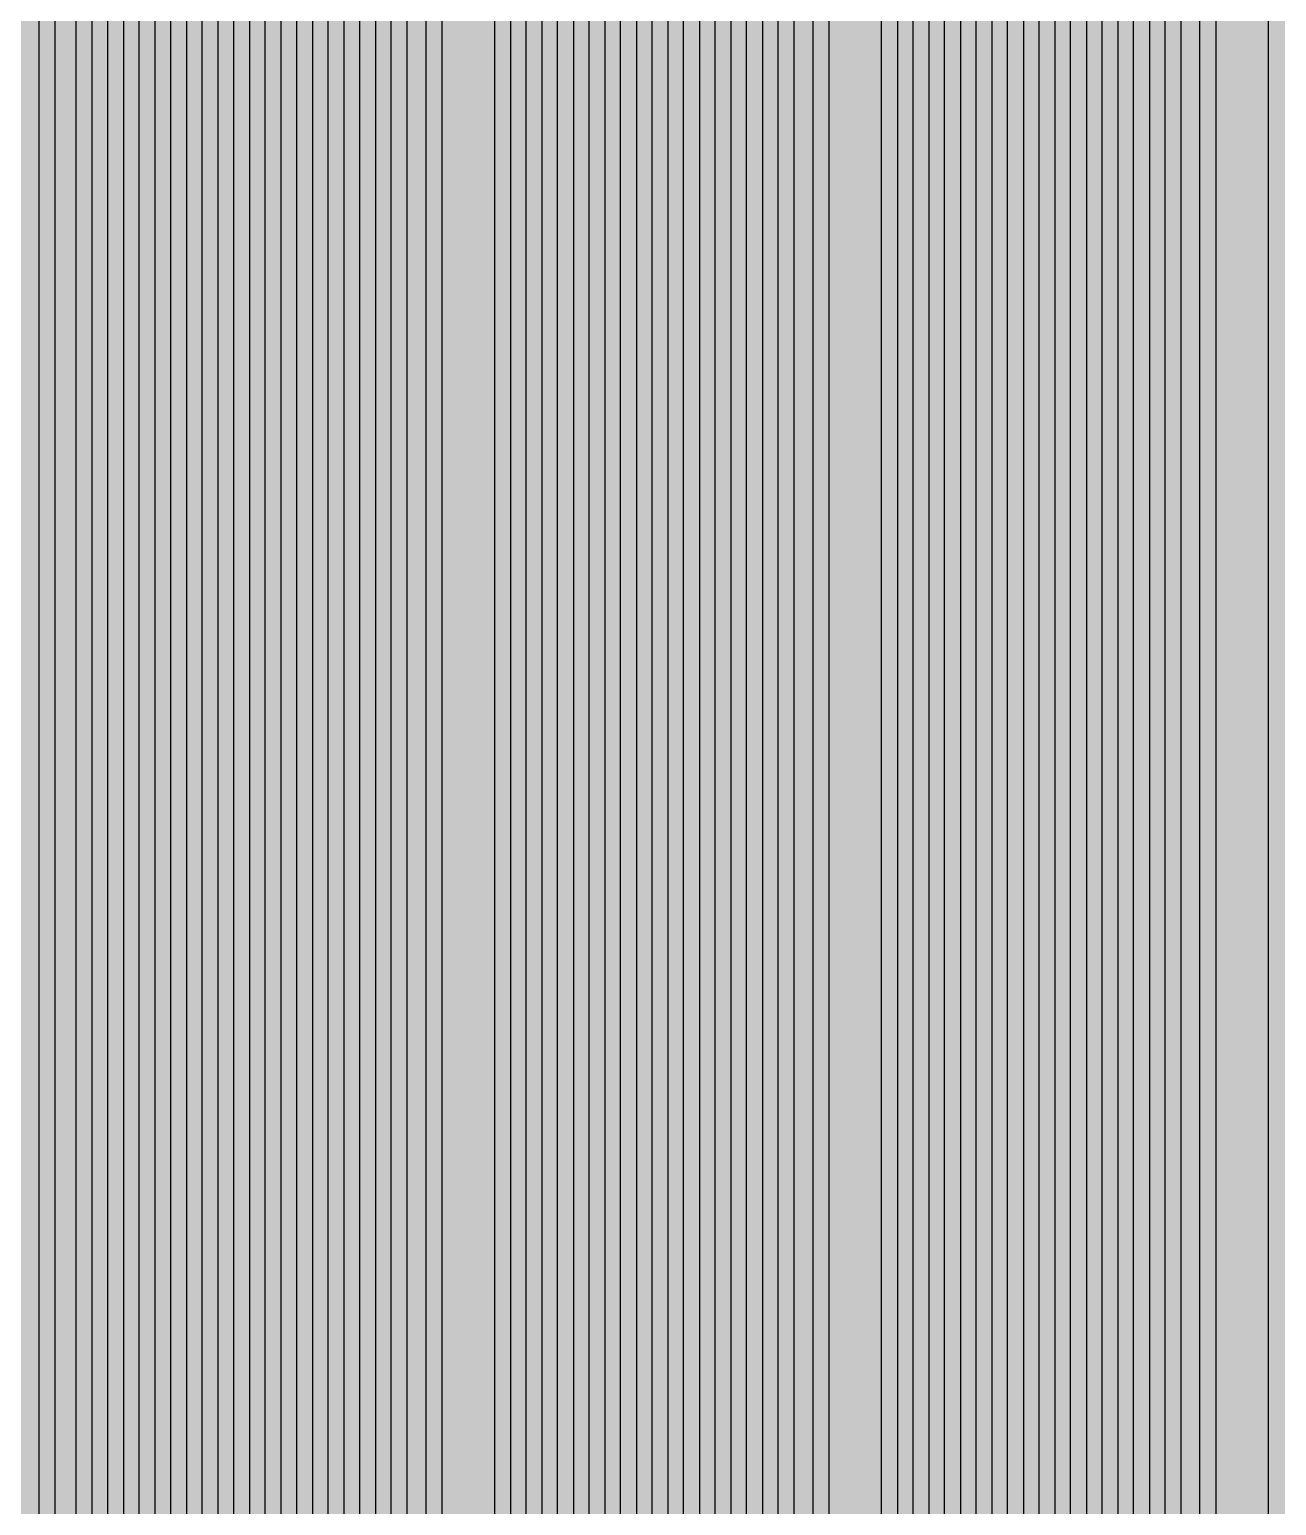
# Model space of a CAD drawing. Header units: metres. Extents: x -7240 to 10960, y -29667 to 1823.
# Drawn here: x 2970.4 to 3247.5, y -15233.6 to -14905.6 of the extents above; entities that cross this region are included whole.
import ezdxf

# ---------------------------------------------------------------- set-up
doc = ezdxf.new("R2010")
doc.units = ezdxf.units.M
doc.layers.add('Metal1', color=4, linetype='CONTINUOUS')
doc.layers.add('Polyimide', color=7, linetype='CONTINUOUS')

msp = doc.modelspace()

# ---------------------------------------------------------------- hatches: boundary and pattern name
at = {"layer": 'Polyimide'}
msp.add_hatch(color=7, dxfattribs=at).paths.add_polyline_path([(4088.45, -11806.89), (4098.72, -11851.21), (4115.58, -11893.47), (4138.63, -11932.7), (4167.35, -11967.99), (4201.08, -11998.53), (4239.03, -12023.62), (4280.35, -12042.68), (4349.18, -12073.73), (4413.2, -12113.76), (4471.26, -12162.04), (4522.3, -12217.69), (4565.39, -12279.7), (4599.74, -12346.94), (4624.73, -12418.19), (4639.91, -12492.16), (4645, -12567.5), (4639.91, -12642.84), (4624.73, -12716.8), (4599.74, -12788.06), (4565.39, -12855.3), (4522.3, -12917.31), (4471.26, -12972.96), (4413.2, -13021.24), (4349.18, -13061.27), (4280.35, -13092.32), (4239.03, -13111.38), (4201.08, -13136.47), (4167.35, -13167.01), (4138.63, -13202.3), (4115.58, -13241.52), (4098.72, -13283.78), (4088.45, -13328.11), (4085, -13373.48), (4085, -13567.5), (4099.45, -13861.55), (4142.64, -14152.77), (4214.18, -14438.35), (4313.36, -14715.55), (4439.24, -14981.69), (4590.59, -15234.21), (4765.97, -15470.68), (4963.68, -15688.82), (5181.82, -15886.53), (5418.29, -16061.91), (5670.81, -16213.26), (5936.95, -16339.14), (6214.15, -16438.32), (6499.73, -16509.85), (6790.95, -16553.05), (7085, -16567.5), (9960.38, -16567.5), (10038.79, -16571.35), (10116.45, -16582.87), (10192.6, -16601.95), (10266.52, -16628.4), (10337.49, -16661.96), (10404.83, -16702.32), (10467.89, -16749.09), (10526.06, -16801.81), (10578.78, -16859.98), (10625.55, -16923.04), (10665.91, -16990.38), (10699.48, -17061.35), (10725.93, -17135.27), (10745, -17211.43), (10756.52, -17289.08), (10760.38, -17367.5), (10760.38, -21957.3), (10721.61, -22012.91), (10685.97, -22070.59), (10653.58, -22130.14), (10624.53, -22191.39), (10598.92, -22254.16), (10576.82, -22318.25), (10558.3, -22383.46), (10543.41, -22449.6), (10532.21, -22516.46), (10524.72, -22583.84), (10520.97, -22651.53), (10520.97, -22719.32), (10524.72, -22787.01), (10532.21, -22854.38), (10543.41, -22921.24), (10558.3, -22987.38), (10576.82, -23052.6), (10598.92, -23116.68), (10624.53, -23179.45), (10653.58, -23240.71), (10685.97, -23300.26), (10721.61, -23357.93), (10760.38, -23413.54), (10760.38, -28667.5), (10756.52, -28745.91), (10745, -28823.57), (10725.93, -28899.73), (10699.48, -28973.65), (10665.91, -29044.62), (10625.55, -29111.96), (10578.78, -29175.01), (10526.06, -29233.19), (10467.89, -29285.91), (10404.83, -29332.68), (10337.49, -29373.04), (10266.52, -29406.6), (10192.6, -29433.05), (10116.45, -29452.13), (10038.79, -29463.65), (9960.38, -29467.5), (-6239.63, -29467.5), (-6318.04, -29463.65), (-6395.7, -29452.13), (-6471.85, -29433.05), (-6545.77, -29406.6), (-6616.74, -29373.04), (-6684.08, -29332.68), (-6747.14, -29285.91), (-6805.31, -29233.19), (-6858.03, -29175.01), (-6904.8, -29111.96), (-6945.16, -29044.62), (-6978.73, -28973.65), (-7005.18, -28899.73), (-7024.25, -28823.57), (-7035.77, -28745.91), (-7039.63, -28667.5), (-7039.63, -23426.32), (-6999.36, -23370.07), (-6962.33, -23311.63), (-6928.66, -23251.2), (-6898.45, -23188.96), (-6871.81, -23125.12), (-6848.81, -23059.88), (-6829.53, -22993.44), (-6814.04, -22926.02), (-6802.37, -22857.83), (-6794.57, -22789.09), (-6790.67, -22720.02), (-6790.67, -22650.84), (-6794.57, -22581.77), (-6802.37, -22513.03), (-6814.04, -22444.84), (-6829.53, -22377.42), (-6848.81, -22310.98), (-6871.81, -22245.74), (-6898.45, -22181.89), (-6928.66, -22119.66), (-6962.33, -22059.22), (-6999.36, -22000.79), (-7039.63, -21944.54), (-7039.63, -17367.5), (-7035.77, -17289.08), (-7024.25, -17211.43), (-7005.18, -17135.27), (-6978.73, -17061.35), (-6945.16, -16990.38), (-6904.8, -16923.04), (-6858.03, -16859.98), (-6805.31, -16801.81), (-6747.14, -16749.09), (-6684.08, -16702.32), (-6616.74, -16661.96), (-6545.77, -16628.4), (-6471.85, -16601.95), (-6395.7, -16582.87), (-6318.04, -16571.35), (-6239.63, -16567.5), (-3334, -16567.5), (-3039.95, -16553.05), (-2748.73, -16509.85), (-2463.15, -16438.32), (-2185.95, -16339.14), (-1919.81, -16213.26), (-1667.29, -16061.91), (-1430.82, -15886.53), (-1212.68, -15688.82), (-1014.97, -15470.68), (-839.59, -15234.21), (-688.24, -14981.69), (-562.36, -14715.55), (-463.18, -14438.35), (-391.64, -14152.77), (-348.45, -13861.55), (-334, -13567.5), (-334, -13373.48), (-337.45, -13328.11), (-347.72, -13283.78), (-364.58, -13241.52), (-387.63, -13202.3), (-416.35, -13167.01), (-450.08, -13136.47), (-488.03, -13111.38), (-529.35, -13092.32), (-529.35, -13092.32), (-598.18, -13061.27), (-662.2, -13021.24), (-720.26, -12972.96), (-771.3, -12917.31), (-814.39, -12855.3), (-848.74, -12788.06), (-873.73, -12716.8), (-888.91, -12642.84), (-894, -12567.5), (-888.91, -12492.16), (-873.73, -12418.19), (-848.74, -12346.94), (-814.39, -12279.7), (-771.3, -12217.69), (-720.26, -12162.04), (-662.2, -12113.76), (-598.18, -12073.73), (-529.35, -12042.68), (-488.03, -12023.62), (-450.08, -11998.53), (-416.35, -11967.99), (-387.63, -11932.7), (-364.58, -11893.47), (-347.72, -11851.21), (-337.45, -11806.89), (-334, -11761.52), (-334, -11074.31), (-337.45, -11028.94), (-347.72, -10984.62), (-364.58, -10942.36), (-387.63, -10903.13), (-416.35, -10867.84), (-450.08, -10837.3), (-488.03, -10812.21), (-529.35, -10793.16), (-529.35, -10793.16), (-598.18, -10762.1), (-662.2, -10722.07), (-720.26, -10673.8), (-771.3, -10618.15), (-814.39, -10556.13), (-848.74, -10488.89), (-873.73, -10417.64), (-888.91, -10343.67), (-894, -10268.33), (-888.91, -10192.99), (-873.73, -10119.03), (-848.74, -10047.77), (-814.39, -9980.53), (-771.3, -9918.52), (-720.26, -9862.87), (-662.2, -9814.59), (-598.18, -9774.56), (-529.35, -9743.51), (-488.03, -9724.45), (-450.08, -9699.36), (-416.35, -9668.82), (-387.63, -9633.53), (-364.58, -9594.31), (-347.72, -9552.05), (-337.45, -9507.72), (-334, -9462.35), (-334, -8775.14), (-337.45, -8729.78), (-347.72, -8685.45), (-364.58, -8643.19), (-387.63, -8603.96), (-416.35, -8568.68), (-450.08, -8538.14), (-488.03, -8513.05), (-529.35, -8493.99), (-529.35, -8493.99), (-598.18, -8462.94), (-662.2, -8422.91), (-720.26, -8374.63), (-771.3, -8318.98), (-814.39, -8256.97), (-848.74, -8189.73), (-873.73, -8118.47), (-888.91, -8044.5), (-894, -7969.17), (-888.91, -7893.83), (-873.73, -7819.86), (-848.74, -7748.61), (-814.39, -7681.36), (-771.3, -7619.35), (-720.26, -7563.7), (-662.2, -7515.42), (-598.18, -7475.4), (-529.35, -7444.34), (-529.35, -7444.34), (-488.03, -7425.28), (-450.08, -7400.2), (-416.35, -7369.66), (-387.63, -7334.37), (-364.58, -7295.14), (-347.72, -7252.88), (-337.45, -7208.56), (-334, -7163.19), (-334, -6475.98), (-337.45, -6430.61), (-347.72, -6386.29), (-364.58, -6344.02), (-387.63, -6304.8), (-416.35, -6269.51), (-450.08, -6238.97), (-488.03, -6213.88), (-529.35, -6194.82), (-529.35, -6194.82), (-598.18, -6163.77), (-662.2, -6123.74), (-720.26, -6075.46), (-771.3, -6019.81), (-814.39, -5957.8), (-848.74, -5890.56), (-873.73, -5819.31), (-888.91, -5745.34), (-894, -5670), (-888.91, -5594.66), (-873.73, -5520.69), (-848.74, -5449.44), (-814.39, -5382.2), (-771.3, -5320.19), (-720.26, -5264.54), (-662.2, -5216.26), (-598.18, -5176.23), (-529.35, -5145.18), (-529.35, -5145.18), (-488.03, -5126.12), (-450.08, -5101.03), (-416.35, -5070.49), (-387.63, -5035.2), (-364.58, -4995.98), (-347.72, -4953.71), (-337.45, -4909.39), (-334, -4864.02), (-334, 380), (-334, 1522.5), (-289, 1522.5), (-288.78, 1515.63), (-288.1, 1508.79), (-286.98, 1502.02), (-285.42, 1495.32), (-283.43, 1488.75), (-281.01, 1482.32), (-278.17, 1476.06), (-274.93, 1470), (-271.3, 1464.17), (-267.3, 1458.58), (-262.94, 1453.27), (-258.25, 1448.25), (-253.23, 1443.56), (-247.92, 1439.2), (-242.33, 1435.2), (-236.5, 1431.57), (-230.44, 1428.33), (-224.18, 1425.49), (-217.75, 1423.07), (-211.18, 1421.08), (-204.48, 1419.52), (-197.71, 1418.4), (-190.87, 1417.72), (-184, 1417.5), (-177.13, 1417.72), (-170.29, 1418.4), (-163.52, 1419.52), (-156.82, 1421.08), (-150.25, 1423.07), (-143.82, 1425.49), (-137.56, 1428.33), (-131.5, 1431.57), (-125.67, 1435.2), (-120.08, 1439.2), (-114.77, 1443.56), (-109.75, 1448.25), (-105.06, 1453.27), (-100.7, 1458.58), (-96.7, 1464.17), (-93.07, 1470), (-89.83, 1476.06), (-86.99, 1482.32), (-84.57, 1488.75), (-82.58, 1495.32), (-81.02, 1502.02), (-79.9, 1508.79), (-79.22, 1515.63), (-79, 1522.5), (1786, 1522.5), (3835, 1522.5), (3835.21, 1529.04), (3835.86, 1535.55), (3836.92, 1542.01), (3838.41, 1548.38), (3840.31, 1554.64), (3842.61, 1560.77), (3845.31, 1566.73), (3848.4, 1572.5), (3851.85, 1578.06), (3855.66, 1583.38), (3859.82, 1588.43), (3864.29, 1593.21), (3869.07, 1597.68), (3874.12, 1601.84), (3879.44, 1605.65), (3885, 1609.1), (3890.77, 1612.19), (3896.73, 1614.89), (3902.86, 1617.19), (3909.12, 1619.09), (3915.49, 1620.58), (3921.95, 1621.64), (3928.46, 1622.29), (3935, 1622.5), (3941.54, 1622.29), (3948.05, 1621.64), (3954.51, 1620.58), (3960.88, 1619.09), (3967.14, 1617.19), (3973.27, 1614.89), (3979.23, 1612.19), (3985, 1609.1), (3990.56, 1605.65), (3995.88, 1601.84), (4000.93, 1597.68), (4005.71, 1593.21), (4010.18, 1588.43), (4014.34, 1583.38), (4018.15, 1578.06), (4021.6, 1572.5), (4024.69, 1566.73), (4027.39, 1560.77), (4029.69, 1554.64), (4031.59, 1548.38), (4033.08, 1542.01), (4034.14, 1535.55), (4034.79, 1529.04), (4035, 1522.5), (4085, 1522.5), (4085, 380), (4085, 330), (4085, -4864.02), (4088.45, -4909.39), (4098.72, -4953.71), (4115.58, -4995.98), (4138.63, -5035.2), (4167.35, -5070.49), (4201.08, -5101.03), (4239.03, -5126.12), (4280.35, -5145.18), (4280.35, -5145.18), (4349.18, -5176.23), (4413.2, -5216.26), (4471.26, -5264.54), (4522.3, -5320.19), (4565.39, -5382.2), (4599.74, -5449.44), (4624.73, -5520.69), (4639.91, -5594.66), (4645, -5670), (4639.91, -5745.34), (4624.73, -5819.31), (4599.74, -5890.56), (4565.39, -5957.8), (4522.3, -6019.81), (4471.26, -6075.46), (4413.2, -6123.74), (4349.18, -6163.77), (4280.35, -6194.82), (4239.03, -6213.88), (4201.08, -6238.97), (4167.35, -6269.51), (4138.63, -6304.8), (4115.58, -6344.02), (4098.72, -6386.29), (4088.45, -6430.61), (4085, -6475.98), (4085, -11761.52), (4088.45, -11806.89)])

# ---------------------------------------------------------------- linework, layer by layer
at = {"layer": 'Metal1'}
for points in [[(2972.5, -15255.7), (2972.5, -15232.85), (2972.5, -15209.99), (2972.5, -15187.13), (2972.5, -15164.27), (2972.5, -15141.42), (2972.5, -15118.56), (2972.5, -15095.7), (2972.5, -15072.85), (2972.5, -15049.99), (2972.5, -15027.13), (2972.5, -15004.28), (2972.5, -14981.42), (2972.5, -14958.56), (2972.5, -14935.71), (2972.5, -14912.85), (2972.5, -14889.99)], [(2976, -14889.99), (2976, -14912.85), (2976, -14935.71), (2976, -14958.56), (2976, -14981.42), (2976, -15004.28), (2976, -15027.13), (2976, -15049.99), (2976, -15072.85), (2976, -15095.7), (2976, -15118.56), (2976, -15141.42), (2976, -15164.27), (2976, -15187.13), (2976, -15209.99), (2976, -15232.85), (2976, -15255.7)], [(2980.75, -15255.7), (2980.75, -15232.85), (2980.75, -15209.99), (2980.75, -15187.13), (2980.75, -15164.27), (2980.75, -15141.42), (2980.75, -15118.56), (2980.75, -15095.7), (2980.75, -15072.85), (2980.75, -15049.99), (2980.75, -15027.13), (2980.75, -15004.28), (2980.75, -14981.42), (2980.75, -14958.56), (2980.75, -14935.71), (2980.75, -14912.85), (2980.75, -14889.99)], [(2984.25, -14889.99), (2984.25, -14912.85), (2984.25, -14935.71), (2984.25, -14958.56), (2984.25, -14981.42), (2984.25, -15004.28), (2984.25, -15027.13), (2984.25, -15049.99), (2984.25, -15072.85), (2984.25, -15095.7), (2984.25, -15118.56), (2984.25, -15141.42), (2984.25, -15164.27), (2984.25, -15187.13), (2984.25, -15209.99), (2984.25, -15232.85), (2984.25, -15255.7)], [(2987.75, -15255.7), (2987.75, -15232.85), (2987.75, -15209.99), (2987.75, -15187.13), (2987.75, -15164.27), (2987.75, -15141.42), (2987.75, -15118.56), (2987.75, -15095.7), (2987.75, -15072.85), (2987.75, -15049.99), (2987.75, -15027.13), (2987.75, -15004.28), (2987.75, -14981.42), (2987.75, -14958.56), (2987.75, -14935.71), (2987.75, -14912.85), (2987.75, -14889.99)], [(2991.25, -14889.99), (2991.25, -14912.85), (2991.25, -14935.71), (2991.25, -14958.56), (2991.25, -14981.42), (2991.25, -15004.28), (2991.25, -15027.13), (2991.25, -15049.99), (2991.25, -15072.85), (2991.25, -15095.7), (2991.25, -15118.56), (2991.25, -15141.42), (2991.25, -15164.27), (2991.25, -15187.13), (2991.25, -15209.99), (2991.25, -15232.85), (2991.25, -15255.7)], [(2994.75, -15255.7), (2994.75, -15232.85), (2994.75, -15209.99), (2994.75, -15187.13), (2994.75, -15164.27), (2994.75, -15141.42), (2994.75, -15118.56), (2994.75, -15095.7), (2994.75, -15072.85), (2994.75, -15049.99), (2994.75, -15027.13), (2994.75, -15004.28), (2994.75, -14981.42), (2994.75, -14958.56), (2994.75, -14935.71), (2994.75, -14912.85), (2994.75, -14889.99)], [(2998.25, -14889.99), (2998.25, -14912.85), (2998.25, -14935.71), (2998.25, -14958.56), (2998.25, -14981.42), (2998.25, -15004.28), (2998.25, -15027.13), (2998.25, -15049.99), (2998.25, -15072.85), (2998.25, -15095.7), (2998.25, -15118.56), (2998.25, -15141.42), (2998.25, -15164.27), (2998.25, -15187.13), (2998.25, -15209.99), (2998.25, -15232.85), (2998.25, -15255.7)], [(3001.75, -15255.7), (3001.75, -15232.85), (3001.75, -15209.99), (3001.75, -15187.13), (3001.75, -15164.27), (3001.75, -15141.42), (3001.75, -15118.56), (3001.75, -15095.7), (3001.75, -15072.85), (3001.75, -15049.99), (3001.75, -15027.13), (3001.75, -15004.28), (3001.75, -14981.42), (3001.75, -14958.56), (3001.75, -14935.71), (3001.75, -14912.85), (3001.75, -14889.99)], [(3005.25, -14889.99), (3005.25, -14912.85), (3005.25, -14935.71), (3005.25, -14958.56), (3005.25, -14981.42), (3005.25, -15004.28), (3005.25, -15027.13), (3005.25, -15049.99), (3005.25, -15072.85), (3005.25, -15095.7), (3005.25, -15118.56), (3005.25, -15141.42), (3005.25, -15164.27), (3005.25, -15187.13), (3005.25, -15209.99), (3005.25, -15232.85), (3005.25, -15255.7)], [(3008.75, -15255.7), (3008.75, -15232.85), (3008.75, -15209.99), (3008.75, -15187.13), (3008.75, -15164.27), (3008.75, -15141.42), (3008.75, -15118.56), (3008.75, -15095.7), (3008.75, -15072.85), (3008.75, -15049.99), (3008.75, -15027.13), (3008.75, -15004.28), (3008.75, -14981.42), (3008.75, -14958.56), (3008.75, -14935.71), (3008.75, -14912.85), (3008.75, -14889.99)], [(3012.25, -14889.99), (3012.25, -14912.85), (3012.25, -14935.71), (3012.25, -14958.56), (3012.25, -14981.42), (3012.25, -15004.28), (3012.25, -15027.13), (3012.25, -15049.99), (3012.25, -15072.85), (3012.25, -15095.7), (3012.25, -15118.56), (3012.25, -15141.42), (3012.25, -15164.27), (3012.25, -15187.13), (3012.25, -15209.99), (3012.25, -15232.85), (3012.25, -15255.7)], [(3015.75, -15255.7), (3015.75, -15232.85), (3015.75, -15209.99), (3015.75, -15187.13), (3015.75, -15164.27), (3015.75, -15141.42), (3015.75, -15118.56), (3015.75, -15095.7), (3015.75, -15072.85), (3015.75, -15049.99), (3015.75, -15027.13), (3015.75, -15004.28), (3015.75, -14981.42), (3015.75, -14958.56), (3015.75, -14935.71), (3015.75, -14912.85), (3015.75, -14889.99)], [(3019.25, -14889.99), (3019.25, -14912.85), (3019.25, -14935.71), (3019.25, -14958.56), (3019.25, -14981.42), (3019.25, -15004.28), (3019.25, -15027.13), (3019.25, -15049.99), (3019.25, -15072.85), (3019.25, -15095.7), (3019.25, -15118.56), (3019.25, -15141.42), (3019.25, -15164.27), (3019.25, -15187.13), (3019.25, -15209.99), (3019.25, -15232.85), (3019.25, -15255.7)], [(3022.75, -15255.7), (3022.75, -15232.85), (3022.75, -15209.99), (3022.75, -15187.13), (3022.75, -15164.27), (3022.75, -15141.42), (3022.75, -15118.56), (3022.75, -15095.7), (3022.75, -15072.85), (3022.75, -15049.99), (3022.75, -15027.13), (3022.75, -15004.28), (3022.75, -14981.42), (3022.75, -14958.56), (3022.75, -14935.71), (3022.75, -14912.85), (3022.75, -14889.99)], [(3026.25, -14889.99), (3026.25, -14912.85), (3026.25, -14935.71), (3026.25, -14958.56), (3026.25, -14981.42), (3026.25, -15004.28), (3026.25, -15027.13), (3026.25, -15049.99), (3026.25, -15072.85), (3026.25, -15095.7), (3026.25, -15118.56), (3026.25, -15141.42), (3026.25, -15164.27), (3026.25, -15187.13), (3026.25, -15209.99), (3026.25, -15232.85), (3026.25, -15255.7)], [(3029.75, -15255.7), (3029.75, -15232.85), (3029.75, -15209.99), (3029.75, -15187.13), (3029.75, -15164.27), (3029.75, -15141.42), (3029.75, -15118.56), (3029.75, -15095.7), (3029.75, -15072.85), (3029.75, -15049.99), (3029.75, -15027.13), (3029.75, -15004.28), (3029.75, -14981.42), (3029.75, -14958.56), (3029.75, -14935.71), (3029.75, -14912.85), (3029.75, -14889.99)], [(3033.25, -14889.99), (3033.25, -14912.85), (3033.25, -14935.71), (3033.25, -14958.56), (3033.25, -14981.42), (3033.25, -15004.28), (3033.25, -15027.13), (3033.25, -15049.99), (3033.25, -15072.85), (3033.25, -15095.7), (3033.25, -15118.56), (3033.25, -15141.42), (3033.25, -15164.27), (3033.25, -15187.13), (3033.25, -15209.99), (3033.25, -15232.85), (3033.25, -15255.7)], [(3036.75, -15255.7), (3036.75, -15232.85), (3036.75, -15209.99), (3036.75, -15187.13), (3036.75, -15164.27), (3036.75, -15141.42), (3036.75, -15118.56), (3036.75, -15095.7), (3036.75, -15072.85), (3036.75, -15049.99), (3036.75, -15027.13), (3036.75, -15004.28), (3036.75, -14981.42), (3036.75, -14958.56), (3036.75, -14935.71), (3036.75, -14912.85), (3036.75, -14889.99)], [(3040.25, -14889.99), (3040.25, -14912.85), (3040.25, -14935.71), (3040.25, -14958.56), (3040.25, -14981.42), (3040.25, -15004.28), (3040.25, -15027.13), (3040.25, -15049.99), (3040.25, -15072.85), (3040.25, -15095.7), (3040.25, -15118.56), (3040.25, -15141.42), (3040.25, -15164.27), (3040.25, -15187.13), (3040.25, -15209.99), (3040.25, -15232.85), (3040.25, -15255.7)], [(3043.75, -15255.7), (3043.75, -15232.85), (3043.75, -15209.99), (3043.75, -15187.13), (3043.75, -15164.27), (3043.75, -15141.42), (3043.75, -15118.56), (3043.75, -15095.7), (3043.75, -15072.85), (3043.75, -15049.99), (3043.75, -15027.13), (3043.75, -15004.28), (3043.75, -14981.42), (3043.75, -14958.56), (3043.75, -14935.71), (3043.75, -14912.85), (3043.75, -14889.99)], [(3047.25, -14889.99), (3047.25, -14912.85), (3047.25, -14935.71), (3047.25, -14958.56), (3047.25, -14981.42), (3047.25, -15004.28), (3047.25, -15027.13), (3047.25, -15049.99), (3047.25, -15072.85), (3047.25, -15095.7), (3047.25, -15118.56), (3047.25, -15141.42), (3047.25, -15164.27), (3047.25, -15187.13), (3047.25, -15209.99), (3047.25, -15232.85), (3047.25, -15255.7)], [(3050.75, -15255.7), (3050.75, -15232.85), (3050.75, -15209.99), (3050.75, -15187.13), (3050.75, -15164.27), (3050.75, -15141.42), (3050.75, -15118.56), (3050.75, -15095.7), (3050.75, -15072.85), (3050.75, -15049.99), (3050.75, -15027.13), (3050.75, -15004.28), (3050.75, -14981.42), (3050.75, -14958.56), (3050.75, -14935.71), (3050.75, -14912.85), (3050.75, -14889.99)], [(3054.25, -14889.99), (3054.25, -14912.85), (3054.25, -14935.71), (3054.25, -14958.56), (3054.25, -14981.42), (3054.25, -15004.28), (3054.25, -15027.13), (3054.25, -15049.99), (3054.25, -15072.85), (3054.25, -15095.7), (3054.25, -15118.56), (3054.25, -15141.42), (3054.25, -15164.27), (3054.25, -15187.13), (3054.25, -15209.99), (3054.25, -15232.85), (3054.25, -15255.7)], [(3058.5, -15255.7), (3058.5, -15232.85), (3058.5, -15209.99), (3058.5, -15187.13), (3058.5, -15164.27), (3058.5, -15141.42), (3058.5, -15118.56), (3058.5, -15095.7), (3058.5, -15072.85), (3058.5, -15049.99), (3058.5, -15027.13), (3058.5, -15004.28), (3058.5, -14981.42), (3058.5, -14958.56), (3058.5, -14935.71), (3058.5, -14912.85), (3058.5, -14889.99)], [(3062, -14889.99), (3062, -14912.85), (3062, -14935.71), (3062, -14958.56), (3062, -14981.42), (3062, -15004.28), (3062, -15027.13), (3062, -15049.99), (3062, -15072.85), (3062, -15095.7), (3062, -15118.56), (3062, -15141.42), (3062, -15164.27), (3062, -15187.13), (3062, -15209.99), (3062, -15232.85), (3062, -15255.7)], [(3073.75, -15255.7), (3073.75, -15232.85), (3073.75, -15209.99), (3073.75, -15187.13), (3073.75, -15164.27), (3073.75, -15141.42), (3073.75, -15118.56), (3073.75, -15095.7), (3073.75, -15072.85), (3073.75, -15049.99), (3073.75, -15027.13), (3073.75, -15004.28), (3073.75, -14981.42), (3073.75, -14958.56), (3073.75, -14935.71), (3073.75, -14912.85), (3073.75, -14889.99)], [(3077.25, -14889.99), (3077.25, -14912.85), (3077.25, -14935.71), (3077.25, -14958.56), (3077.25, -14981.42), (3077.25, -15004.28), (3077.25, -15027.13), (3077.25, -15049.99), (3077.25, -15072.85), (3077.25, -15095.7), (3077.25, -15118.56), (3077.25, -15141.42), (3077.25, -15164.27), (3077.25, -15187.13), (3077.25, -15209.99), (3077.25, -15232.85), (3077.25, -15255.7)], [(3080.75, -15255.7), (3080.75, -15232.85), (3080.75, -15209.99), (3080.75, -15187.13), (3080.75, -15164.27), (3080.75, -15141.42), (3080.75, -15118.56), (3080.75, -15095.7), (3080.75, -15072.85), (3080.75, -15049.99), (3080.75, -15027.13), (3080.75, -15004.28), (3080.75, -14981.42), (3080.75, -14958.56), (3080.75, -14935.71), (3080.75, -14912.85), (3080.75, -14889.99)], [(3084.25, -14889.99), (3084.25, -14912.85), (3084.25, -14935.71), (3084.25, -14958.56), (3084.25, -14981.42), (3084.25, -15004.28), (3084.25, -15027.13), (3084.25, -15049.99), (3084.25, -15072.85), (3084.25, -15095.7), (3084.25, -15118.56), (3084.25, -15141.42), (3084.25, -15164.27), (3084.25, -15187.13), (3084.25, -15209.99), (3084.25, -15232.85), (3084.25, -15255.7)], [(3087.75, -15255.7), (3087.75, -15232.85), (3087.75, -15209.99), (3087.75, -15187.13), (3087.75, -15164.27), (3087.75, -15141.42), (3087.75, -15118.56), (3087.75, -15095.7), (3087.75, -15072.85), (3087.75, -15049.99), (3087.75, -15027.13), (3087.75, -15004.28), (3087.75, -14981.42), (3087.75, -14958.56), (3087.75, -14935.71), (3087.75, -14912.85), (3087.75, -14889.99)], [(3091.25, -14889.99), (3091.25, -14912.85), (3091.25, -14935.71), (3091.25, -14958.56), (3091.25, -14981.42), (3091.25, -15004.28), (3091.25, -15027.13), (3091.25, -15049.99), (3091.25, -15072.85), (3091.25, -15095.7), (3091.25, -15118.56), (3091.25, -15141.42), (3091.25, -15164.27), (3091.25, -15187.13), (3091.25, -15209.99), (3091.25, -15232.85), (3091.25, -15255.7)], [(3094.75, -15255.7), (3094.75, -15232.85), (3094.75, -15209.99), (3094.75, -15187.13), (3094.75, -15164.27), (3094.75, -15141.42), (3094.75, -15118.56), (3094.75, -15095.7), (3094.75, -15072.85), (3094.75, -15049.99), (3094.75, -15027.13), (3094.75, -15004.28), (3094.75, -14981.42), (3094.75, -14958.56), (3094.75, -14935.71), (3094.75, -14912.85), (3094.75, -14889.99)], [(3098.25, -14889.99), (3098.25, -14912.85), (3098.25, -14935.71), (3098.25, -14958.56), (3098.25, -14981.42), (3098.25, -15004.28), (3098.25, -15027.13), (3098.25, -15049.99), (3098.25, -15072.85), (3098.25, -15095.7), (3098.25, -15118.56), (3098.25, -15141.42), (3098.25, -15164.27), (3098.25, -15187.13), (3098.25, -15209.99), (3098.25, -15232.85), (3098.25, -15255.7)], [(3101.75, -15255.7), (3101.75, -15232.85), (3101.75, -15209.99), (3101.75, -15187.13), (3101.75, -15164.27), (3101.75, -15141.42), (3101.75, -15118.56), (3101.75, -15095.7), (3101.75, -15072.85), (3101.75, -15049.99), (3101.75, -15027.13), (3101.75, -15004.28), (3101.75, -14981.42), (3101.75, -14958.56), (3101.75, -14935.71), (3101.75, -14912.85), (3101.75, -14889.99)], [(3105.25, -14889.99), (3105.25, -14912.85), (3105.25, -14935.71), (3105.25, -14958.56), (3105.25, -14981.42), (3105.25, -15004.28), (3105.25, -15027.13), (3105.25, -15049.99), (3105.25, -15072.85), (3105.25, -15095.7), (3105.25, -15118.56), (3105.25, -15141.42), (3105.25, -15164.27), (3105.25, -15187.13), (3105.25, -15209.99), (3105.25, -15232.85), (3105.25, -15255.7)], [(3108.75, -15255.7), (3108.75, -15232.85), (3108.75, -15209.99), (3108.75, -15187.13), (3108.75, -15164.27), (3108.75, -15141.42), (3108.75, -15118.56), (3108.75, -15095.7), (3108.75, -15072.85), (3108.75, -15049.99), (3108.75, -15027.13), (3108.75, -15004.28), (3108.75, -14981.42), (3108.75, -14958.56), (3108.75, -14935.71), (3108.75, -14912.85), (3108.75, -14889.99)], [(3112.25, -14889.99), (3112.25, -14912.85), (3112.25, -14935.71), (3112.25, -14958.56), (3112.25, -14981.42), (3112.25, -15004.28), (3112.25, -15027.13), (3112.25, -15049.99), (3112.25, -15072.85), (3112.25, -15095.7), (3112.25, -15118.56), (3112.25, -15141.42), (3112.25, -15164.27), (3112.25, -15187.13), (3112.25, -15209.99), (3112.25, -15232.85), (3112.25, -15255.7)], [(3115.75, -15255.7), (3115.75, -15232.85), (3115.75, -15209.99), (3115.75, -15187.13), (3115.75, -15164.27), (3115.75, -15141.42), (3115.75, -15118.56), (3115.75, -15095.7), (3115.75, -15072.85), (3115.75, -15049.99), (3115.75, -15027.13), (3115.75, -15004.28), (3115.75, -14981.42), (3115.75, -14958.56), (3115.75, -14935.71), (3115.75, -14912.85), (3115.75, -14889.99)], [(3119.25, -14889.99), (3119.25, -14912.85), (3119.25, -14935.71), (3119.25, -14958.56), (3119.25, -14981.42), (3119.25, -15004.28), (3119.25, -15027.13), (3119.25, -15049.99), (3119.25, -15072.85), (3119.25, -15095.7), (3119.25, -15118.56), (3119.25, -15141.42), (3119.25, -15164.27), (3119.25, -15187.13), (3119.25, -15209.99), (3119.25, -15232.85), (3119.25, -15255.7)], [(3122.75, -15255.7), (3122.75, -15232.85), (3122.75, -15209.99), (3122.75, -15187.13), (3122.75, -15164.27), (3122.75, -15141.42), (3122.75, -15118.56), (3122.75, -15095.7), (3122.75, -15072.85), (3122.75, -15049.99), (3122.75, -15027.13), (3122.75, -15004.28), (3122.75, -14981.42), (3122.75, -14958.56), (3122.75, -14935.71), (3122.75, -14912.85), (3122.75, -14889.99)], [(3126.25, -14889.99), (3126.25, -14912.85), (3126.25, -14935.71), (3126.25, -14958.56), (3126.25, -14981.42), (3126.25, -15004.28), (3126.25, -15027.13), (3126.25, -15049.99), (3126.25, -15072.85), (3126.25, -15095.7), (3126.25, -15118.56), (3126.25, -15141.42), (3126.25, -15164.27), (3126.25, -15187.13), (3126.25, -15209.99), (3126.25, -15232.85), (3126.25, -15255.7)], [(3129.75, -15255.7), (3129.75, -15232.85), (3129.75, -15209.99), (3129.75, -15187.13), (3129.75, -15164.27), (3129.75, -15141.42), (3129.75, -15118.56), (3129.75, -15095.7), (3129.75, -15072.85), (3129.75, -15049.99), (3129.75, -15027.13), (3129.75, -15004.28), (3129.75, -14981.42), (3129.75, -14958.56), (3129.75, -14935.71), (3129.75, -14912.85), (3129.75, -14889.99)], [(3133.25, -14889.99), (3133.25, -14912.85), (3133.25, -14935.71), (3133.25, -14958.56), (3133.25, -14981.42), (3133.25, -15004.28), (3133.25, -15027.13), (3133.25, -15049.99), (3133.25, -15072.85), (3133.25, -15095.7), (3133.25, -15118.56), (3133.25, -15141.42), (3133.25, -15164.27), (3133.25, -15187.13), (3133.25, -15209.99), (3133.25, -15232.85), (3133.25, -15255.7)], [(3136.75, -15255.7), (3136.75, -15232.85), (3136.75, -15209.99), (3136.75, -15187.13), (3136.75, -15164.27), (3136.75, -15141.42), (3136.75, -15118.56), (3136.75, -15095.7), (3136.75, -15072.85), (3136.75, -15049.99), (3136.75, -15027.13), (3136.75, -15004.28), (3136.75, -14981.42), (3136.75, -14958.56), (3136.75, -14935.71), (3136.75, -14912.85), (3136.75, -14889.99)], [(3140.25, -14889.99), (3140.25, -14912.85), (3140.25, -14935.71), (3140.25, -14958.56), (3140.25, -14981.42), (3140.25, -15004.28), (3140.25, -15027.13), (3140.25, -15049.99), (3140.25, -15072.85), (3140.25, -15095.7), (3140.25, -15118.56), (3140.25, -15141.42), (3140.25, -15164.27), (3140.25, -15187.13), (3140.25, -15209.99), (3140.25, -15232.85), (3140.25, -15255.7)], [(3144.5, -15255.7), (3144.5, -15232.85), (3144.5, -15209.99), (3144.5, -15187.13), (3144.5, -15164.27), (3144.5, -15141.42), (3144.5, -15118.56), (3144.5, -15095.7), (3144.5, -15072.85), (3144.5, -15049.99), (3144.5, -15027.13), (3144.5, -15004.28), (3144.5, -14981.42), (3144.5, -14958.56), (3144.5, -14935.71), (3144.5, -14912.85), (3144.5, -14889.99)], [(3148, -14889.99), (3148, -14912.85), (3148, -14935.71), (3148, -14958.56), (3148, -14981.42), (3148, -15004.28), (3148, -15027.13), (3148, -15049.99), (3148, -15072.85), (3148, -15095.7), (3148, -15118.56), (3148, -15141.42), (3148, -15164.27), (3148, -15187.13), (3148, -15209.99), (3148, -15232.85), (3148, -15255.7)], [(3159.75, -15255.7), (3159.75, -15232.85), (3159.75, -15209.99), (3159.75, -15187.13), (3159.75, -15164.27), (3159.75, -15141.42), (3159.75, -15118.56), (3159.75, -15095.7), (3159.75, -15072.85), (3159.75, -15049.99), (3159.75, -15027.13), (3159.75, -15004.28), (3159.75, -14981.42), (3159.75, -14958.56), (3159.75, -14935.71), (3159.75, -14912.85), (3159.75, -14889.99)], [(3163.25, -14889.99), (3163.25, -14912.85), (3163.25, -14935.71), (3163.25, -14958.56), (3163.25, -14981.42), (3163.25, -15004.28), (3163.25, -15027.13), (3163.25, -15049.99), (3163.25, -15072.85), (3163.25, -15095.7), (3163.25, -15118.56), (3163.25, -15141.42), (3163.25, -15164.27), (3163.25, -15187.13), (3163.25, -15209.99), (3163.25, -15232.85), (3163.25, -15255.7)], [(3166.75, -15255.7), (3166.75, -15232.85), (3166.75, -15209.99), (3166.75, -15187.13), (3166.75, -15164.27), (3166.75, -15141.42), (3166.75, -15118.56), (3166.75, -15095.7), (3166.75, -15072.85), (3166.75, -15049.99), (3166.75, -15027.13), (3166.75, -15004.28), (3166.75, -14981.42), (3166.75, -14958.56), (3166.75, -14935.71), (3166.75, -14912.85), (3166.75, -14889.99)], [(3170.25, -14889.99), (3170.25, -14912.85), (3170.25, -14935.71), (3170.25, -14958.56), (3170.25, -14981.42), (3170.25, -15004.28), (3170.25, -15027.13), (3170.25, -15049.99), (3170.25, -15072.85), (3170.25, -15095.7), (3170.25, -15118.56), (3170.25, -15141.42), (3170.25, -15164.27), (3170.25, -15187.13), (3170.25, -15209.99), (3170.25, -15232.85), (3170.25, -15255.7)], [(3173.75, -15255.7), (3173.75, -15232.85), (3173.75, -15209.99), (3173.75, -15187.13), (3173.75, -15164.27), (3173.75, -15141.42), (3173.75, -15118.56), (3173.75, -15095.7), (3173.75, -15072.85), (3173.75, -15049.99), (3173.75, -15027.13), (3173.75, -15004.28), (3173.75, -14981.42), (3173.75, -14958.56), (3173.75, -14935.71), (3173.75, -14912.85), (3173.75, -14889.99)], [(3177.25, -14889.99), (3177.25, -14912.85), (3177.25, -14935.71), (3177.25, -14958.56), (3177.25, -14981.42), (3177.25, -15004.28), (3177.25, -15027.13), (3177.25, -15049.99), (3177.25, -15072.85), (3177.25, -15095.7), (3177.25, -15118.56), (3177.25, -15141.42), (3177.25, -15164.27), (3177.25, -15187.13), (3177.25, -15209.99), (3177.25, -15232.85), (3177.25, -15255.7)], [(3180.75, -15255.7), (3180.75, -15232.85), (3180.75, -15209.99), (3180.75, -15187.13), (3180.75, -15164.27), (3180.75, -15141.42), (3180.75, -15118.56), (3180.75, -15095.7), (3180.75, -15072.85), (3180.75, -15049.99), (3180.75, -15027.13), (3180.75, -15004.28), (3180.75, -14981.42), (3180.75, -14958.56), (3180.75, -14935.71), (3180.75, -14912.85), (3180.75, -14889.99)], [(3184.25, -14889.99), (3184.25, -14912.85), (3184.25, -14935.71), (3184.25, -14958.56), (3184.25, -14981.42), (3184.25, -15004.28), (3184.25, -15027.13), (3184.25, -15049.99), (3184.25, -15072.85), (3184.25, -15095.7), (3184.25, -15118.56), (3184.25, -15141.42), (3184.25, -15164.27), (3184.25, -15187.13), (3184.25, -15209.99), (3184.25, -15232.85), (3184.25, -15255.7)], [(3187.75, -15255.7), (3187.75, -15232.85), (3187.75, -15209.99), (3187.75, -15187.13), (3187.75, -15164.27), (3187.75, -15141.42), (3187.75, -15118.56), (3187.75, -15095.7), (3187.75, -15072.85), (3187.75, -15049.99), (3187.75, -15027.13), (3187.75, -15004.28), (3187.75, -14981.42), (3187.75, -14958.56), (3187.75, -14935.71), (3187.75, -14912.85), (3187.75, -14889.99)], [(3191.25, -14889.99), (3191.25, -14912.85), (3191.25, -14935.71), (3191.25, -14958.56), (3191.25, -14981.42), (3191.25, -15004.28), (3191.25, -15027.13), (3191.25, -15049.99), (3191.25, -15072.85), (3191.25, -15095.7), (3191.25, -15118.56), (3191.25, -15141.42), (3191.25, -15164.27), (3191.25, -15187.13), (3191.25, -15209.99), (3191.25, -15232.85), (3191.25, -15255.7)], [(3194.75, -15255.7), (3194.75, -15232.85), (3194.75, -15209.99), (3194.75, -15187.13), (3194.75, -15164.27), (3194.75, -15141.42), (3194.75, -15118.56), (3194.75, -15095.7), (3194.75, -15072.85), (3194.75, -15049.99), (3194.75, -15027.13), (3194.75, -15004.28), (3194.75, -14981.42), (3194.75, -14958.56), (3194.75, -14935.71), (3194.75, -14912.85), (3194.75, -14889.99)], [(3198.25, -14889.99), (3198.25, -14912.85), (3198.25, -14935.71), (3198.25, -14958.56), (3198.25, -14981.42), (3198.25, -15004.28), (3198.25, -15027.13), (3198.25, -15049.99), (3198.25, -15072.85), (3198.25, -15095.7), (3198.25, -15118.56), (3198.25, -15141.42), (3198.25, -15164.27), (3198.25, -15187.13), (3198.25, -15209.99), (3198.25, -15232.85), (3198.25, -15255.7)], [(3201.75, -15255.7), (3201.75, -15232.85), (3201.75, -15209.99), (3201.75, -15187.13), (3201.75, -15164.27), (3201.75, -15141.42), (3201.75, -15118.56), (3201.75, -15095.7), (3201.75, -15072.85), (3201.75, -15049.99), (3201.75, -15027.13), (3201.75, -15004.28), (3201.75, -14981.42), (3201.75, -14958.56), (3201.75, -14935.71), (3201.75, -14912.85), (3201.75, -14889.99)], [(3205.25, -14889.99), (3205.25, -14912.85), (3205.25, -14935.71), (3205.25, -14958.56), (3205.25, -14981.42), (3205.25, -15004.28), (3205.25, -15027.13), (3205.25, -15049.99), (3205.25, -15072.85), (3205.25, -15095.7), (3205.25, -15118.56), (3205.25, -15141.42), (3205.25, -15164.27), (3205.25, -15187.13), (3205.25, -15209.99), (3205.25, -15232.85), (3205.25, -15255.7)], [(3208.75, -15255.7), (3208.75, -15232.85), (3208.75, -15209.99), (3208.75, -15187.13), (3208.75, -15164.27), (3208.75, -15141.42), (3208.75, -15118.56), (3208.75, -15095.7), (3208.75, -15072.85), (3208.75, -15049.99), (3208.75, -15027.13), (3208.75, -15004.28), (3208.75, -14981.42), (3208.75, -14958.56), (3208.75, -14935.71), (3208.75, -14912.85), (3208.75, -14889.99)], [(3212.25, -14889.99), (3212.25, -14912.85), (3212.25, -14935.71), (3212.25, -14958.56), (3212.25, -14981.42), (3212.25, -15004.28), (3212.25, -15027.13), (3212.25, -15049.99), (3212.25, -15072.85), (3212.25, -15095.7), (3212.25, -15118.56), (3212.25, -15141.42), (3212.25, -15164.27), (3212.25, -15187.13), (3212.25, -15209.99), (3212.25, -15232.85), (3212.25, -15255.7)], [(3215.75, -15255.7), (3215.75, -15232.85), (3215.75, -15209.99), (3215.75, -15187.13), (3215.75, -15164.27), (3215.75, -15141.42), (3215.75, -15118.56), (3215.75, -15095.7), (3215.75, -15072.85), (3215.75, -15049.99), (3215.75, -15027.13), (3215.75, -15004.28), (3215.75, -14981.42), (3215.75, -14958.56), (3215.75, -14935.71), (3215.75, -14912.85), (3215.75, -14889.99)], [(3219.25, -14889.99), (3219.25, -14912.85), (3219.25, -14935.71), (3219.25, -14958.56), (3219.25, -14981.42), (3219.25, -15004.28), (3219.25, -15027.13), (3219.25, -15049.99), (3219.25, -15072.85), (3219.25, -15095.7), (3219.25, -15118.56), (3219.25, -15141.42), (3219.25, -15164.27), (3219.25, -15187.13), (3219.25, -15209.99), (3219.25, -15232.85), (3219.25, -15255.7)], [(3222.75, -15255.7), (3222.75, -15232.85), (3222.75, -15209.99), (3222.75, -15187.13), (3222.75, -15164.27), (3222.75, -15141.42), (3222.75, -15118.56), (3222.75, -15095.7), (3222.75, -15072.85), (3222.75, -15049.99), (3222.75, -15027.13), (3222.75, -15004.28), (3222.75, -14981.42), (3222.75, -14958.56), (3222.75, -14935.71), (3222.75, -14912.85), (3222.75, -14889.99)], [(3226.25, -14889.99), (3226.25, -14912.85), (3226.25, -14935.71), (3226.25, -14958.56), (3226.25, -14981.42), (3226.25, -15004.28), (3226.25, -15027.13), (3226.25, -15049.99), (3226.25, -15072.85), (3226.25, -15095.7), (3226.25, -15118.56), (3226.25, -15141.42), (3226.25, -15164.27), (3226.25, -15187.13), (3226.25, -15209.99), (3226.25, -15232.85), (3226.25, -15255.7)], [(3230.5, -15255.7), (3230.5, -15232.85), (3230.5, -15209.99), (3230.5, -15187.13), (3230.5, -15164.27), (3230.5, -15141.42), (3230.5, -15118.56), (3230.5, -15095.7), (3230.5, -15072.85), (3230.5, -15049.99), (3230.5, -15027.13), (3230.5, -15004.28), (3230.5, -14981.42), (3230.5, -14958.56), (3230.5, -14935.71), (3230.5, -14912.85), (3230.5, -14889.99)], [(3234, -14889.99), (3234, -14912.85), (3234, -14935.71), (3234, -14958.56), (3234, -14981.42), (3234, -15004.28), (3234, -15027.13), (3234, -15049.99), (3234, -15072.85), (3234, -15095.7), (3234, -15118.56), (3234, -15141.42), (3234, -15164.27), (3234, -15187.13), (3234, -15209.99), (3234, -15232.85), (3234, -15255.7)], [(3245.75, -15255.7), (3245.75, -15232.85), (3245.75, -15209.99), (3245.75, -15187.13), (3245.75, -15164.27), (3245.75, -15141.42), (3245.75, -15118.56), (3245.75, -15095.7), (3245.75, -15072.85), (3245.75, -15049.99), (3245.75, -15027.13), (3245.75, -15004.28), (3245.75, -14981.42), (3245.75, -14958.56), (3245.75, -14935.71), (3245.75, -14912.85), (3245.75, -14889.99)]]:
    msp.add_lwpolyline(points, dxfattribs=at)

doc.saveas('drawing.dxf')
